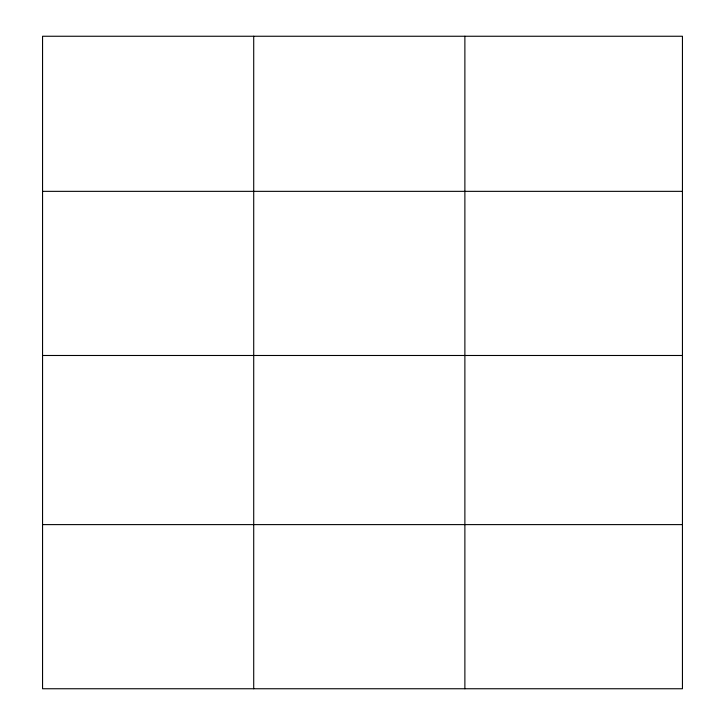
<?xml version="1.0" encoding="UTF-8"?>
<svg xmlns="http://www.w3.org/2000/svg" width="725" height="725" viewBox="0 0 725 725"><rect width="100%" height="100%" fill="white"/><g stroke="black" fill="none" stroke-linecap="round" stroke-linejoin="round"><path stroke-width="1.09" d="M682.442 355.486L682.442 36.25L42.557 36.25L42.557 688.75L682.442 688.75L682.442 355.486L42.557 355.486M42.557 191.346L682.442 191.346M42.557 524.61L682.442 524.61M464.879 36.25L464.879 688.75M253.714 36.25L253.714 688.75"/></g></svg>
